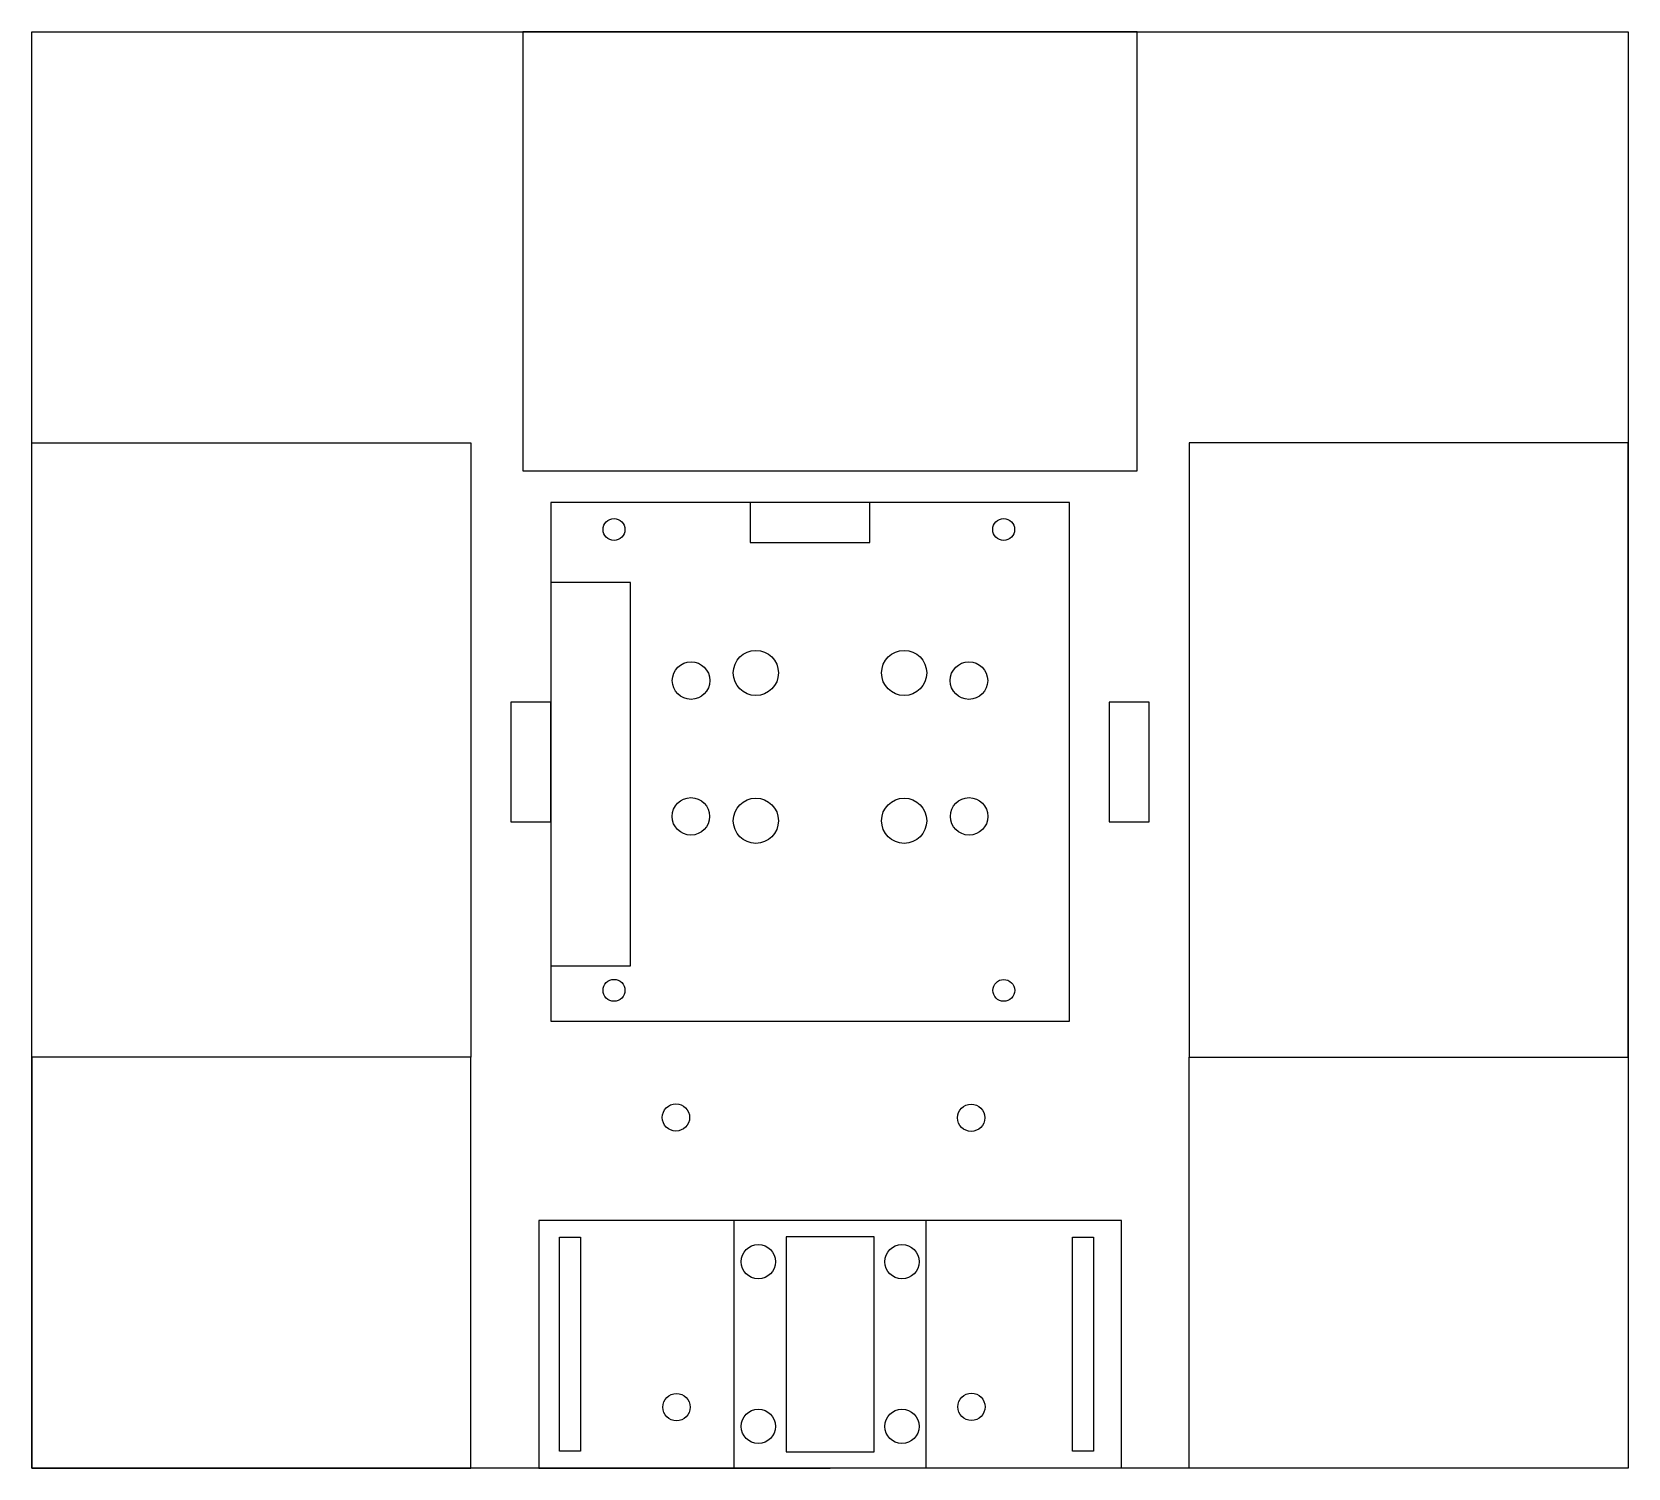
# Model space of a CAD drawing. Header units: millimetres. Extents: x -100 to 100, y -91 to 89.
import ezdxf

# ---------------------------------------------------------------- set-up
doc = ezdxf.new("R2010")
doc.units = ezdxf.units.MM
doc.layers.get('0').update_dxf_attribs({"linetype": 'CONTINUOUS'})

msp = doc.modelspace()

# ---------------------------------------------------------------- linework, layer by layer
for p, q in [((-100, 89), (100, 89)), ((-100, -91), (-100, 89)), ((100, 89), (100, -91)), ((-100, 37.5), (-45, 37.5)), ((-100, -39.5), (-100, 37.5)), ((-45, 37.5), (-45, -39.5)), ((100, 37.5), (45, 37.5)), ((45, 37.5), (45, -39.5)), ((100, -39.5), (100, 37.5)), ((-45, -39.5), (-100, -39.5)), ((-45, -39.5), (-100, -39.5)), ((-100, -39.5), (-100, -91)), ((-45, -91), (-45, -39.5)), ((45, -39.5), (100, -39.5)), ((45, -39.5), (100, -39.5)), ((45, -91), (45, -39.5)), ((100, -39.5), (100, -91)), ((-12.04, -59.96), (-12.04, -90.96)), ((12.01, -59.96), (12.01, -90.96)), ((100, -91), (-100, -91)), ((-100, -91), (-45, -91)), ((-36.5, -91), (0, -91)), ((-36.5, -91), (0, -91)), ((-36.5, -91), (0, -91)), ((-36.5, -91), (0, -91)), ((-36.5, -91), (0, -91)), ((-36.5, -91), (0, -91)), ((-36.5, -91), (0, -91)), ((-36.5, -91), (0, -91)), ((-36.5, -91), (0, -91)), ((-36.5, -91), (0, -91)), ((-36.5, -91), (0, -91)), ((-36.5, -91), (0, -91)), ((-36.5, -91), (0, -91)), ((-36.5, -91), (0, -91)), ((-36.5, -91), (0, -91)), ((-36.5, -91), (0, -91)), ((36.5, -91), (0, -91)), ((36.5, -91), (0, -91)), ((36.5, -91), (0, -91)), ((36.5, -91), (0, -91)), ((36.5, -91), (0, -91)), ((36.5, -91), (0, -91)), ((36.5, -91), (0, -91)), ((36.5, -91), (0, -91)), ((36.5, -91), (0, -91)), ((36.5, -91), (0, -91)), ((36.5, -91), (0, -91)), ((36.5, -91), (0, -91)), ((36.5, -91), (0, -91)), ((36.5, -91), (0, -91)), ((36.5, -91), (0, -91)), ((36.5, -91), (0, -91)), ((100, -91), (45, -91))]:
    msp.add_line(p, q)
for points in [[(38.5, 89), (-38.5, 89), (-38.5, 34), (38.5, 34)], [(30, 30), (-35, 30), (-35, -35), (30, -35)], [(5, 30), (-10, 30), (-10, 25), (5, 25)], [(-25, 20), (-35, 20), (-35, -28.05), (-25, -28.05)], [(-35, 5), (-40, 5), (-40, -10), (-35, -10)], [(35, 5), (35, -10), (40, -10), (40, 5)], [(-36.48, -90.96), (36.52, -90.96), (36.52, -59.96), (-36.48, -59.96)], [(5.52, -88.96), (5.52, -62), (-5.48, -62), (-5.48, -88.96)], [(-33.88, -62.05), (-31.25, -62.05), (-31.25, -88.86), (-33.88, -88.86)], [(30.39, -88.86), (30.39, -62.05), (33.02, -62.05), (33.02, -88.86)]]:
    msp.add_lwpolyline(points, close=True)
for centre, radius in [((-27.06, 26.63), 1.37), ((21.76, 26.64), 1.37), ((-17.41, 7.7), 2.35), ((-9.29, 8.66), 2.83), ((9.29, 8.66), 2.83), ((17.41, 7.7), 2.35), ((-17.43, -9.32), 2.35), ((-9.29, -9.87), 2.83), ((9.29, -9.87), 2.83), ((17.43, -9.32), 2.35), ((-27.06, -31.12), 1.37), ((21.77, -31.13), 1.37), ((-19.3, -47.05), 1.71), ((17.68, -47.09), 1.71), ((-8.98, -65.14), 2.15), ((-8.98, -65.14), 2.15), ((9.02, -65.14), 2.15), ((-19.24, -83.36), 1.71), ((17.72, -83.33), 1.71), ((-8.98, -85.77), 2.15), ((9.02, -85.77), 2.15)]:
    msp.add_circle(centre, radius)

doc.saveas('drawing.dxf')
